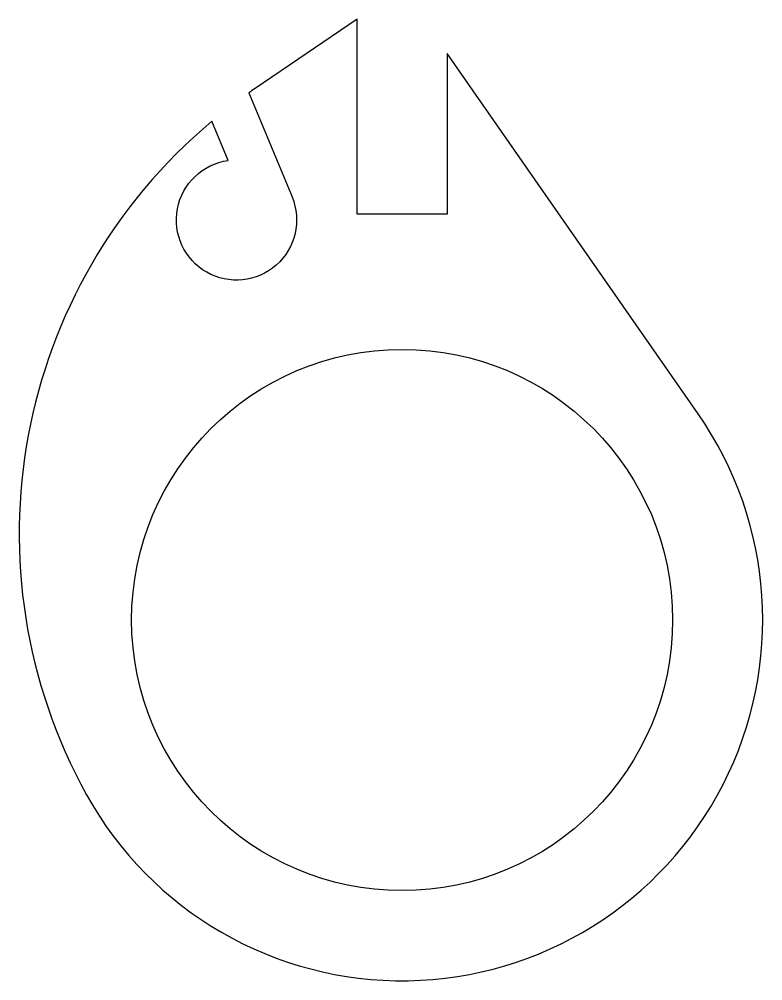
# Model space of a CAD drawing. Header units: millimetres. Extents: x -12.7 to 12, y -12 to 20.
import ezdxf

# ---------------------------------------------------------------- set-up
doc = ezdxf.new("R2010")
doc.units = ezdxf.units.MM
doc.layers.get('0').update_dxf_attribs({"linetype": 'CONTINUOUS'})

msp = doc.modelspace()

# ---------------------------------------------------------------- linework, layer by layer
msp.add_lwpolyline([(-3.663, 14.069, -2.923988), (-5.79, 15.284), (-6.331, 16.591, 0.359222), (-10.497, -5.815, 1.052522), (9.848, 6.857), (1.5, 18.846), (1.5, 13.5), (-1.5, 13.5), (-1.5, 19.981), (-4.893, 17.677, 0.003487), (-5.099, 17.535)], format="xyb", close=True)
msp.add_circle((0, 0), 9)

doc.saveas('drawing.dxf')
